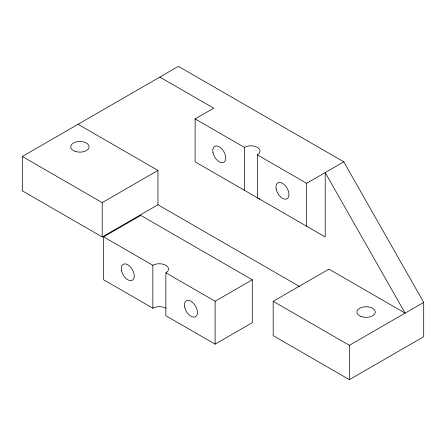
<?xml version="1.0" encoding="UTF-8"?>
<svg xmlns="http://www.w3.org/2000/svg" width="446" height="446" viewBox="0 0 446 446"><rect width="100%" height="100%" fill="white"/><g stroke="black" fill="none" stroke-linecap="round" stroke-linejoin="round"><path stroke-width="0.67" d="M299.428 286.438L157.956 204.764L102.206 236.949L22.3 190.816L22.3 156.479L178.4 66.354L343.794 161.842L423.7 302.394L423.7 336.73L349.369 379.646L273.175 335.654L273.175 301.323L328.925 269.133L405.119 313.125L325.206 172.574L325.206 236.949L195.114 161.837L195.114 118.92L213.701 108.194L159.819 77.086M22.3 156.479L102.206 202.618L157.956 170.428L157.956 204.764M103.606 236.865L140.774 215.407L252.285 279.781L252.285 322.703L215.117 344.156L165.867 315.723L165.867 272.807A9.199 5.313 0 0 0 165.867 265.298A9.199 5.313 0 0 0 152.861 265.298L103.606 236.865L103.606 279.781L152.861 308.214A9.199 5.313 0 0 1 165.867 308.214M195.114 118.92L244.369 147.358A9.199 5.313 0 0 1 257.375 147.358A9.199 5.313 0 0 1 257.37 154.868L306.625 183.3L343.794 161.842M165.867 272.807L215.117 301.24L252.285 279.781M273.175 301.323L349.369 345.31L423.7 302.394M258.836 198.626L259.756 199.156M78.05 124.295L157.956 170.428M349.369 345.31L349.369 379.646M306.625 183.3L306.625 226.217M257.37 154.868L257.37 197.784M244.369 147.358L244.369 190.275M215.117 301.24L215.117 344.156M152.861 265.298L152.861 308.214M102.206 202.618L102.206 236.949M75.307 151.423A9.199 5.313 0 0 0 89.105 146.823A9.199 5.313 0 0 0 75.307 142.224A9.199 5.313 0 0 0 75.307 151.423M361.494 316.649A9.199 5.313 0 0 0 375.292 312.049A9.199 5.313 0 0 0 361.494 307.45A9.199 5.313 0 0 0 361.494 316.649M212.993 152.644A9.199 5.313 60 0 0 223.875 162.294A9.199 5.313 60 0 0 220.96 148.044A9.199 5.313 60 0 0 212.993 152.644M276.185 189.132A9.199 5.313 60 0 0 287.062 198.777A9.199 5.313 60 0 0 284.147 184.532A9.199 5.313 60 0 0 276.185 189.132M184.677 307.071A9.199 5.313 60 0 0 195.56 316.716A9.199 5.313 60 0 0 192.644 302.472A9.199 5.313 60 0 0 184.677 307.071M121.485 270.583A9.199 5.313 60 0 0 132.367 280.233A9.199 5.313 60 0 0 129.451 265.983A9.199 5.313 60 0 0 121.485 270.583"/></g></svg>
